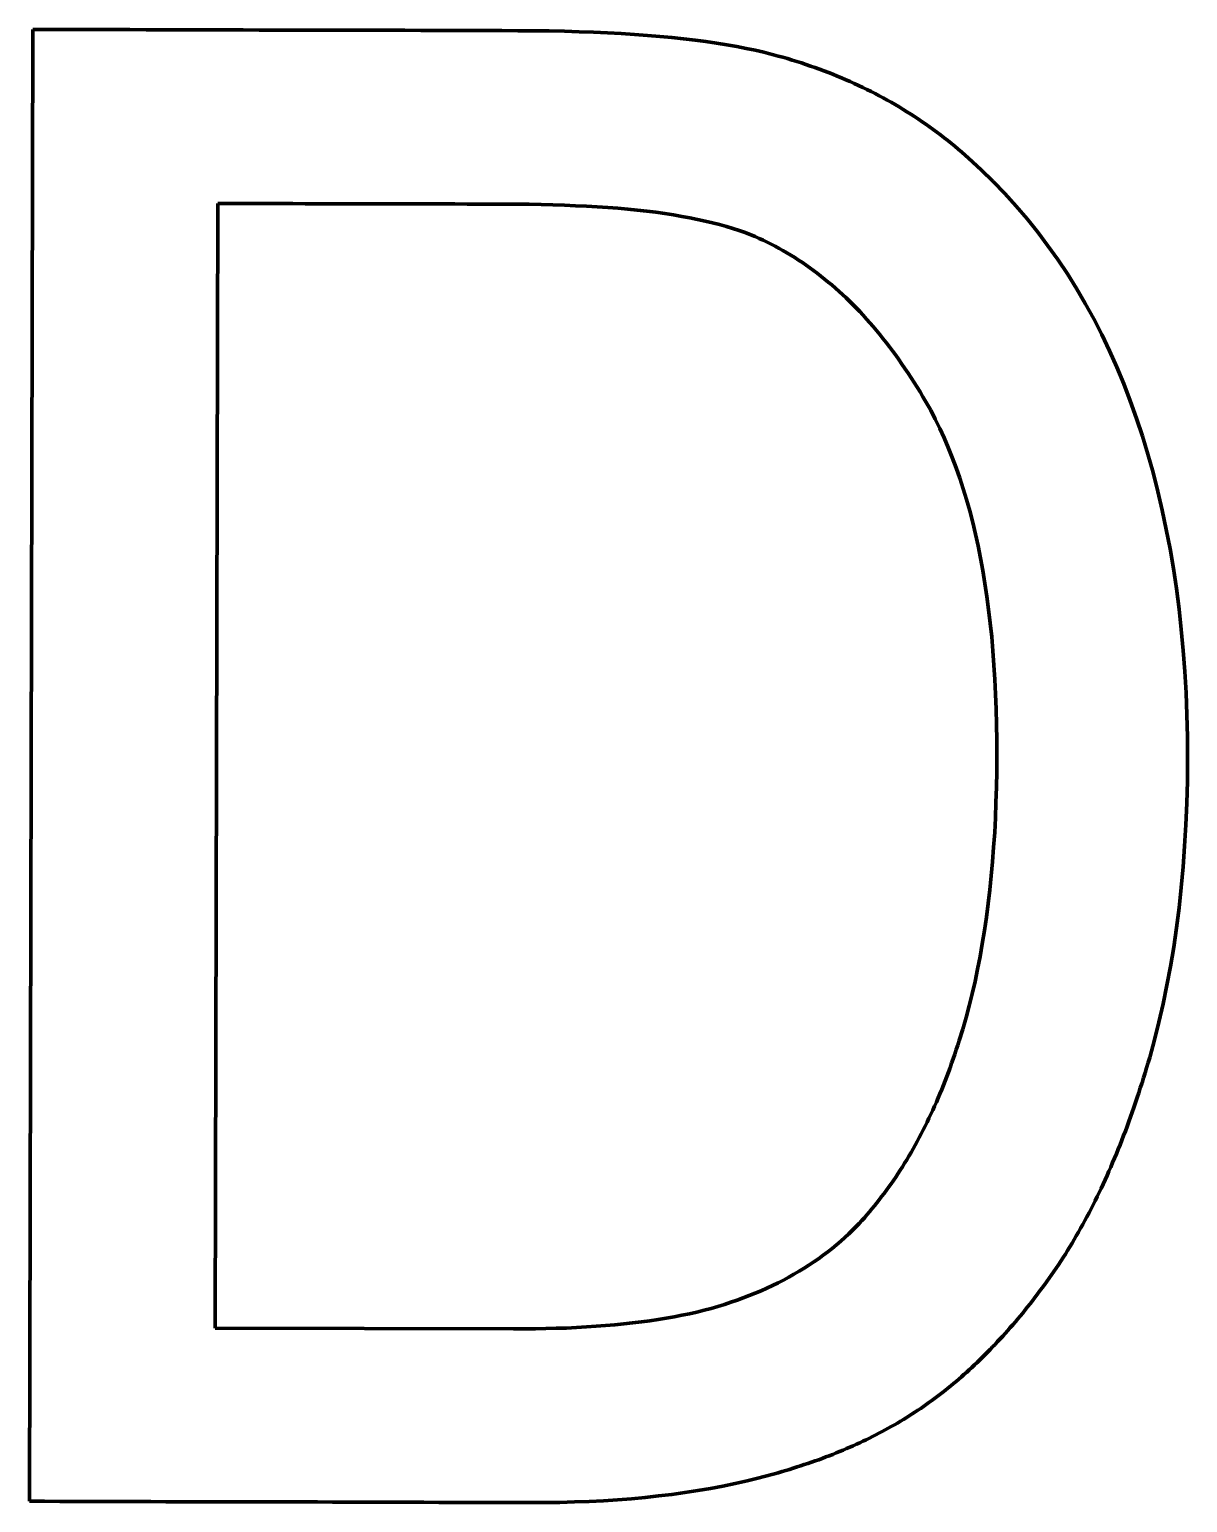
# Model space of a CAD drawing. Header units: millimetres. Extents: x 927 to 1533, y 508 to 795.
# Drawn here: x 1175.865 to 1176.756, y 636.734 to 637.867 of the extents above; entities that cross this region are included whole.
import ezdxf

# ---------------------------------------------------------------- set-up
doc = ezdxf.new("R2010")
doc.units = ezdxf.units.MM
doc.layers.add('1', color=7, linetype='Continuous', true_color=0xffffff)

msp = doc.modelspace()

# ---------------------------------------------------------------- linework, layer by layer
at = {"layer": '1', "color": 1, "linetype": 'Continuous', "lineweight": 70}
for p, q in [((1175.8676, 637.8669), (1175.865, 636.7349)), ((1175.8801, 637.8669), (1175.8676, 637.8669)), ((1175.8925, 637.8669), (1175.8801, 637.8669)), ((1175.9049, 637.8668), (1175.8925, 637.8669)), ((1175.9174, 637.8668), (1175.9049, 637.8668)), ((1175.9298, 637.8668), (1175.9174, 637.8668)), ((1175.9422, 637.8668), (1175.9298, 637.8668)), ((1175.9547, 637.8667), (1175.9422, 637.8668)), ((1175.9671, 637.8667), (1175.9547, 637.8667)), ((1175.9795, 637.8667), (1175.9671, 637.8667)), ((1175.992, 637.8666), (1175.9795, 637.8667)), ((1176.0044, 637.8666), (1175.992, 637.8666)), ((1176.0168, 637.8666), (1176.0044, 637.8666)), ((1176.0292, 637.8666), (1176.0168, 637.8666)), ((1176.0417, 637.8665), (1176.0292, 637.8666)), ((1176.0541, 637.8665), (1176.0417, 637.8665)), ((1176.0665, 637.8665), (1176.0541, 637.8665)), ((1176.079, 637.8664), (1176.0665, 637.8665)), ((1176.0914, 637.8664), (1176.079, 637.8664)), ((1176.1038, 637.8664), (1176.0914, 637.8664)), ((1176.1163, 637.8663), (1176.1038, 637.8664)), ((1176.1287, 637.8663), (1176.1163, 637.8663)), ((1176.1411, 637.8663), (1176.1287, 637.8663)), ((1176.1535, 637.8663), (1176.1411, 637.8663)), ((1176.166, 637.8662), (1176.1535, 637.8663)), ((1176.1784, 637.8662), (1176.166, 637.8662)), ((1176.1908, 637.8662), (1176.1784, 637.8662)), ((1176.2033, 637.8661), (1176.1908, 637.8662)), ((1176.2157, 637.8661), (1176.2033, 637.8661)), ((1176.2281, 637.8661), (1176.2157, 637.8661)), ((1176.2405, 637.866), (1176.2281, 637.8661)), ((1176.2528, 637.866), (1176.2405, 637.866)), ((1176.2647, 637.8658), (1176.2528, 637.866)), ((1176.2764, 637.8656), (1176.2647, 637.8658)), ((1176.2877, 637.8652), (1176.2764, 637.8656)), ((1176.2988, 637.8648), (1176.2877, 637.8652)), ((1176.3095, 637.8643), (1176.2988, 637.8648)), ((1176.32, 637.8638), (1176.3095, 637.8643)), ((1176.3302, 637.8631), (1176.32, 637.8638)), ((1176.3401, 637.8624), (1176.3302, 637.8631)), ((1176.3497, 637.8616), (1176.3401, 637.8624)), ((1176.359, 637.8607), (1176.3497, 637.8616)), ((1176.368, 637.8598), (1176.359, 637.8607)), ((1176.3768, 637.8588), (1176.368, 637.8598)), ((1176.3852, 637.8577), (1176.3768, 637.8588)), ((1176.3933, 637.8565), (1176.3852, 637.8577)), ((1176.4012, 637.8552), (1176.3933, 637.8565)), ((1176.4088, 637.8539), (1176.4012, 637.8552)), ((1176.416, 637.8524), (1176.4088, 637.8539)), ((1176.423, 637.851), (1176.416, 637.8524)), ((1176.4297, 637.8494), (1176.423, 637.851)), ((1176.4334, 637.8485), (1176.4297, 637.8494)), ((1176.437, 637.8475), (1176.4334, 637.8485)), ((1176.4407, 637.8465), (1176.437, 637.8475)), ((1176.4443, 637.8455), (1176.4407, 637.8465)), ((1176.4479, 637.8445), (1176.4443, 637.8455)), ((1176.4515, 637.8434), (1176.4479, 637.8445)), ((1176.455, 637.8423), (1176.4515, 637.8434)), ((1176.4586, 637.8412), (1176.455, 637.8423)), ((1176.4621, 637.84), (1176.4586, 637.8412)), ((1176.4655, 637.8388), (1176.4621, 637.84)), ((1176.469, 637.8376), (1176.4655, 637.8388)), ((1176.4725, 637.8364), (1176.469, 637.8376)), ((1176.4759, 637.8351), (1176.4725, 637.8364)), ((1176.4793, 637.8338), (1176.4759, 637.8351)), ((1176.4827, 637.8325), (1176.4793, 637.8338)), ((1176.486, 637.8311), (1176.4827, 637.8325)), ((1176.4894, 637.8297), (1176.486, 637.8311)), ((1176.4927, 637.8283), (1176.4894, 637.8297)), ((1176.496, 637.8269), (1176.4927, 637.8283)), ((1176.4992, 637.8254), (1176.496, 637.8269)), ((1176.5025, 637.8239), (1176.4992, 637.8254)), ((1176.5057, 637.8224), (1176.5025, 637.8239)), ((1176.5089, 637.8208), (1176.5057, 637.8224)), ((1176.5121, 637.8193), (1176.5089, 637.8208)), ((1176.5152, 637.8176), (1176.5121, 637.8193)), ((1176.5184, 637.816), (1176.5152, 637.8176)), ((1176.5215, 637.8143), (1176.5184, 637.816)), ((1176.5246, 637.8126), (1176.5215, 637.8143)), ((1176.5277, 637.8109), (1176.5246, 637.8126)), ((1176.5307, 637.8091), (1176.5277, 637.8109)), ((1176.5337, 637.8074), (1176.5307, 637.8091)), ((1176.5368, 637.8055), (1176.5337, 637.8074)), ((1176.5397, 637.8037), (1176.5368, 637.8055)), ((1176.5427, 637.8018), (1176.5397, 637.8037)), ((1176.5456, 637.7999), (1176.5427, 637.8018)), ((1176.5486, 637.798), (1176.5456, 637.7999)), ((1176.5515, 637.796), (1176.5486, 637.798)), ((1176.5543, 637.794), (1176.5515, 637.796)), ((1176.5572, 637.792), (1176.5543, 637.794)), ((1176.56, 637.79), (1176.5572, 637.792)), ((1176.5628, 637.7879), (1176.56, 637.79)), ((1176.5656, 637.7858), (1176.5628, 637.7879)), ((1176.5684, 637.7837), (1176.5656, 637.7858)), ((1176.5711, 637.7815), (1176.5684, 637.7837)), ((1176.5739, 637.7793), (1176.5711, 637.7815)), ((1176.5766, 637.7771), (1176.5739, 637.7793)), ((1176.5792, 637.7748), (1176.5766, 637.7771)), ((1176.5819, 637.7726), (1176.5792, 637.7748)), ((1176.5845, 637.7703), (1176.5819, 637.7726)), ((1176.5871, 637.7679), (1176.5845, 637.7703)), ((1176.5967, 637.7591), (1176.5871, 637.7679)), ((1176.606, 637.7501), (1176.5967, 637.7591)), ((1176.6149, 637.7407), (1176.606, 637.7501)), ((1176.6237, 637.7311), (1176.6149, 637.7407)), ((1176.0078, 636.868), (1176.0098, 637.7331)), ((1176.0098, 637.7331), (1176.0194, 637.7331)), ((1176.0194, 637.7331), (1176.029, 637.733)), ((1176.029, 637.733), (1176.0386, 637.733)), ((1176.0386, 637.733), (1176.0482, 637.733)), ((1176.0482, 637.733), (1176.0578, 637.733)), ((1176.0578, 637.733), (1176.0674, 637.733)), ((1176.0674, 637.733), (1176.0769, 637.7329)), ((1176.0769, 637.7329), (1176.0865, 637.7329)), ((1176.0865, 637.7329), (1176.0961, 637.7329)), ((1176.0961, 637.7329), (1176.1057, 637.7329)), ((1176.1057, 637.7329), (1176.1153, 637.7328)), ((1176.1153, 637.7328), (1176.1249, 637.7328)), ((1176.1249, 637.7328), (1176.1345, 637.7328)), ((1176.1345, 637.7328), (1176.144, 637.7328)), ((1176.144, 637.7328), (1176.1536, 637.7327)), ((1176.1536, 637.7327), (1176.1632, 637.7327)), ((1176.1632, 637.7327), (1176.1728, 637.7327)), ((1176.1728, 637.7327), (1176.1824, 637.7327)), ((1176.1824, 637.7327), (1176.192, 637.7327)), ((1176.192, 637.7327), (1176.2016, 637.7326)), ((1176.2016, 637.7326), (1176.2111, 637.7326)), ((1176.2111, 637.7326), (1176.2207, 637.7326)), ((1176.2207, 637.7326), (1176.2303, 637.7326)), ((1176.2303, 637.7326), (1176.2399, 637.7325)), ((1176.2399, 637.7325), (1176.2493, 637.7325)), ((1176.2493, 637.7325), (1176.2585, 637.7323)), ((1176.2585, 637.7323), (1176.2675, 637.7321)), ((1176.2675, 637.7321), (1176.2763, 637.7318)), ((1176.2763, 637.7318), (1176.2849, 637.7314)), ((1176.2849, 637.7314), (1176.2933, 637.731)), ((1176.2933, 637.731), (1176.3015, 637.7305)), ((1176.3015, 637.7305), (1176.3096, 637.73)), ((1176.3096, 637.73), (1176.3174, 637.7294)), ((1176.3174, 637.7294), (1176.325, 637.7287)), ((1176.325, 637.7287), (1176.3324, 637.728)), ((1176.6321, 637.7212), (1176.6237, 637.7311)), ((1176.3324, 637.728), (1176.3397, 637.7271)), ((1176.3397, 637.7271), (1176.3467, 637.7263)), ((1176.3467, 637.7263), (1176.3535, 637.7253)), ((1176.3535, 637.7253), (1176.3601, 637.7243)), ((1176.3601, 637.7243), (1176.3666, 637.7232)), ((1176.3666, 637.7232), (1176.3728, 637.7221)), ((1176.3728, 637.7221), (1176.3788, 637.7209)), ((1176.3788, 637.7209), (1176.3846, 637.7196)), ((1176.3846, 637.7196), (1176.3902, 637.7183)), ((1176.3902, 637.7183), (1176.3957, 637.7169)), ((1176.3957, 637.7169), (1176.4009, 637.7154)), ((1176.6403, 637.711), (1176.6321, 637.7212)), ((1176.4009, 637.7154), (1176.4059, 637.7139)), ((1176.4059, 637.7139), (1176.4107, 637.7123)), ((1176.4107, 637.7123), (1176.4153, 637.7107)), ((1176.4153, 637.7107), (1176.4197, 637.7089)), ((1176.4197, 637.7089), (1176.4229, 637.7076)), ((1176.4229, 637.7076), (1176.426, 637.7062)), ((1176.426, 637.7062), (1176.4291, 637.7048)), ((1176.6481, 637.7006), (1176.6403, 637.711)), ((1176.4291, 637.7048), (1176.4322, 637.7033)), ((1176.4322, 637.7033), (1176.4353, 637.7018)), ((1176.4353, 637.7018), (1176.4384, 637.7002)), ((1176.4384, 637.7002), (1176.4414, 637.6985)), ((1176.4414, 637.6985), (1176.4444, 637.6969)), ((1176.4444, 637.6969), (1176.4474, 637.6951)), ((1176.4474, 637.6951), (1176.4504, 637.6933)), ((1176.6558, 637.6899), (1176.6481, 637.7006)), ((1176.4504, 637.6933), (1176.4534, 637.6915)), ((1176.4534, 637.6915), (1176.4563, 637.6896)), ((1176.4563, 637.6896), (1176.4593, 637.6877)), ((1176.4593, 637.6877), (1176.4622, 637.6857)), ((1176.4622, 637.6857), (1176.4651, 637.6837)), ((1176.4651, 637.6837), (1176.4679, 637.6816)), ((1176.6631, 637.6789), (1176.6558, 637.6899)), ((1176.4679, 637.6816), (1176.4708, 637.6794)), ((1176.4708, 637.6794), (1176.4736, 637.6772)), ((1176.4736, 637.6772), (1176.4764, 637.675)), ((1176.4764, 637.675), (1176.4792, 637.6727)), ((1176.4792, 637.6727), (1176.482, 637.6704)), ((1176.6701, 637.6676), (1176.6631, 637.6789)), ((1176.482, 637.6704), (1176.4847, 637.668)), ((1176.4847, 637.668), (1176.4875, 637.6655)), ((1176.4875, 637.6655), (1176.4902, 637.6631)), ((1176.4902, 637.6631), (1176.4929, 637.6605)), ((1176.4929, 637.6605), (1176.4956, 637.6579)), ((1176.6769, 637.6561), (1176.6701, 637.6676)), ((1176.4956, 637.6579), (1176.4982, 637.6553)), ((1176.4982, 637.6553), (1176.5009, 637.6526)), ((1176.5009, 637.6526), (1176.5035, 637.6499)), ((1176.5035, 637.6499), (1176.5061, 637.6471)), ((1176.6834, 637.6443), (1176.6769, 637.6561)), ((1176.5061, 637.6471), (1176.5087, 637.6442)), ((1176.5087, 637.6442), (1176.5113, 637.6413)), ((1176.5113, 637.6413), (1176.5138, 637.6384)), ((1176.5138, 637.6384), (1176.5163, 637.6354)), ((1176.6896, 637.6322), (1176.6834, 637.6443)), ((1176.5163, 637.6354), (1176.5188, 637.6323)), ((1176.5188, 637.6323), (1176.5213, 637.6293)), ((1176.5213, 637.6293), (1176.5238, 637.6261)), ((1176.5238, 637.6261), (1176.5263, 637.6229)), ((1176.6955, 637.6198), (1176.6896, 637.6322)), ((1176.5263, 637.6229), (1176.5287, 637.6197)), ((1176.5287, 637.6197), (1176.5311, 637.6164)), ((1176.5311, 637.6164), (1176.5335, 637.613)), ((1176.7011, 637.6072), (1176.6955, 637.6198)), ((1176.5335, 637.613), (1176.5359, 637.6096)), ((1176.5359, 637.6096), (1176.5382, 637.6062)), ((1176.5382, 637.6062), (1176.5406, 637.6027)), ((1176.7065, 637.5943), (1176.7011, 637.6072)), ((1176.5406, 637.6027), (1176.5429, 637.5991)), ((1176.5429, 637.5991), (1176.5452, 637.5955)), ((1176.5452, 637.5955), (1176.5475, 637.5919)), ((1176.7115, 637.5812), (1176.7065, 637.5943)), ((1176.5475, 637.5919), (1176.5498, 637.5882)), ((1176.5498, 637.5882), (1176.552, 637.5844)), ((1176.552, 637.5844), (1176.5542, 637.5806)), ((1176.7163, 637.5677), (1176.7115, 637.5812)), ((1176.5542, 637.5806), (1176.558, 637.574)), ((1176.558, 637.574), (1176.5615, 637.5671)), ((1176.5615, 637.5671), (1176.565, 637.5601)), ((1176.565, 637.5601), (1176.5683, 637.5528)), ((1176.7208, 637.5541), (1176.7163, 637.5677)), ((1176.5683, 637.5528), (1176.5715, 637.5454)), ((1176.725, 637.5402), (1176.7208, 637.5541)), ((1176.5715, 637.5454), (1176.5746, 637.5377)), ((1176.5746, 637.5377), (1176.5775, 637.5299)), ((1176.729, 637.5261), (1176.725, 637.5402)), ((1176.5775, 637.5299), (1176.5804, 637.5219)), ((1176.7327, 637.5117), (1176.729, 637.5261)), ((1176.5804, 637.5219), (1176.583, 637.5137)), ((1176.583, 637.5137), (1176.5856, 637.5053)), ((1176.5856, 637.5053), (1176.588, 637.4967)), ((1176.7361, 637.4972), (1176.7327, 637.5117)), ((1176.588, 637.4967), (1176.5903, 637.4878)), ((1176.7392, 637.4824), (1176.7361, 637.4972)), ((1176.5903, 637.4878), (1176.5924, 637.4788)), ((1176.5924, 637.4788), (1176.5944, 637.4697)), ((1176.7421, 637.4675), (1176.7392, 637.4824)), ((1176.5944, 637.4697), (1176.5963, 637.4603)), ((1176.7446, 637.4523), (1176.7421, 637.4675)), ((1176.5963, 637.4603), (1176.5981, 637.4507)), ((1176.5981, 637.4507), (1176.5997, 637.4409)), ((1176.747, 637.4369), (1176.7446, 637.4523)), ((1176.5997, 637.4409), (1176.6012, 637.4309)), ((1176.749, 637.4212), (1176.747, 637.4369)), ((1176.6012, 637.4309), (1176.6025, 637.4207)), ((1176.6025, 637.4207), (1176.6038, 637.4104)), ((1176.7507, 637.4054), (1176.749, 637.4212)), ((1176.6038, 637.4104), (1176.6049, 637.3998)), ((1176.6049, 637.3998), (1176.6058, 637.3891)), ((1176.7522, 637.3893), (1176.7507, 637.4054)), ((1176.6058, 637.3891), (1176.6066, 637.3781)), ((1176.7534, 637.3731), (1176.7522, 637.3893)), ((1176.6066, 637.3781), (1176.6073, 637.3669)), ((1176.6073, 637.3669), (1176.6079, 637.3556)), ((1176.7544, 637.3566), (1176.7534, 637.3731)), ((1176.6079, 637.3556), (1176.6084, 637.3441)), ((1176.755, 637.3399), (1176.7544, 637.3566)), ((1176.6084, 637.3441), (1176.6087, 637.3323)), ((1176.6087, 637.3323), (1176.6088, 637.3204)), ((1176.7554, 637.3229), (1176.755, 637.3399)), ((1176.6088, 637.3204), (1176.6089, 637.3083)), ((1176.7555, 637.3058), (1176.7554, 637.3229)), ((1176.6089, 637.3083), (1176.6088, 637.2961)), ((1176.7554, 637.2887), (1176.7555, 637.3058)), ((1176.6088, 637.2961), (1176.6086, 637.2841)), ((1176.7549, 637.2718), (1176.7554, 637.2887)), ((1176.6086, 637.2841), (1176.6082, 637.2723)), ((1176.6082, 637.2723), (1176.6078, 637.2607)), ((1176.7543, 637.2552), (1176.7549, 637.2718)), ((1176.6078, 637.2607), (1176.6072, 637.2492)), ((1176.7533, 637.2388), (1176.7543, 637.2552)), ((1176.6072, 637.2492), (1176.6064, 637.238)), ((1176.6064, 637.238), (1176.6056, 637.2268)), ((1176.7522, 637.2228), (1176.7533, 637.2388)), ((1176.6056, 637.2268), (1176.6046, 637.2159)), ((1176.7507, 637.2069), (1176.7522, 637.2228)), ((1176.6046, 637.2159), (1176.6035, 637.2051)), ((1176.749, 637.1914), (1176.7507, 637.2069)), ((1176.6035, 637.2051), (1176.6022, 637.1946)), ((1176.6022, 637.1946), (1176.6009, 637.1841)), ((1176.7471, 637.1761), (1176.749, 637.1914)), ((1176.5994, 637.1739), (1176.5977, 637.1638)), ((1176.6009, 637.1841), (1176.5994, 637.1739)), ((1176.7449, 637.1611), (1176.7471, 637.1761)), ((1176.5977, 637.1638), (1176.596, 637.1539)), ((1176.596, 637.1539), (1176.5941, 637.1442)), ((1176.7424, 637.1463), (1176.7449, 637.1611)), ((1176.5941, 637.1442), (1176.5921, 637.1346)), ((1176.7397, 637.1318), (1176.7424, 637.1463)), ((1176.5921, 637.1346), (1176.5899, 637.1252)), ((1176.7367, 637.1175), (1176.7397, 637.1318)), ((1176.5899, 637.1252), (1176.5876, 637.116)), ((1176.7335, 637.1035), (1176.7367, 637.1175)), ((1176.5852, 637.107), (1176.5827, 637.0981)), ((1176.5876, 637.116), (1176.5852, 637.107)), ((1176.5827, 637.0981), (1176.58, 637.0894)), ((1176.7301, 637.0898), (1176.7335, 637.1035)), ((1176.5777, 637.0823), (1176.5765, 637.0787)), ((1176.5789, 637.0858), (1176.5777, 637.0823)), ((1176.58, 637.0894), (1176.5789, 637.0858)), ((1176.7264, 637.0763), (1176.7301, 637.0898)), ((1176.5741, 637.0718), (1176.5729, 637.0684)), ((1176.5754, 637.0753), (1176.5741, 637.0718)), ((1176.5765, 637.0787), (1176.5754, 637.0753)), ((1176.724, 637.0684), (1176.7252, 637.0723)), ((1176.7252, 637.0723), (1176.7264, 637.0763)), ((1176.5704, 637.0616), (1176.5691, 637.0583)), ((1176.5717, 637.065), (1176.5704, 637.0616)), ((1176.5729, 637.0684), (1176.5717, 637.065)), ((1176.7205, 637.0568), (1176.7217, 637.0606)), ((1176.7217, 637.0606), (1176.7229, 637.0645)), ((1176.7229, 637.0645), (1176.724, 637.0684)), ((1176.5651, 637.0484), (1176.5638, 637.0452)), ((1176.5665, 637.0517), (1176.5651, 637.0484)), ((1176.5678, 637.0549), (1176.5665, 637.0517)), ((1176.5691, 637.0583), (1176.5678, 637.0549)), ((1176.7167, 637.0454), (1176.718, 637.0491)), ((1176.718, 637.0491), (1176.7192, 637.0529)), ((1176.7192, 637.0529), (1176.7205, 637.0568)), ((1176.561, 637.0388), (1176.5596, 637.0357)), ((1176.5624, 637.042), (1176.561, 637.0388)), ((1176.5638, 637.0452), (1176.5624, 637.042)), ((1176.7129, 637.0342), (1176.7142, 637.0379)), ((1176.7142, 637.0379), (1176.7155, 637.0416)), ((1176.7155, 637.0416), (1176.7167, 637.0454)), ((1176.5552, 637.0265), (1176.5538, 637.0235)), ((1176.5567, 637.0295), (1176.5552, 637.0265)), ((1176.5582, 637.0326), (1176.5567, 637.0295)), ((1176.5596, 637.0357), (1176.5582, 637.0326)), ((1176.709, 637.0233), (1176.7103, 637.0269)), ((1176.7103, 637.0269), (1176.7116, 637.0305)), ((1176.7116, 637.0305), (1176.7129, 637.0342)), ((1176.5492, 637.0146), (1176.5476, 637.0117)), ((1176.5507, 637.0175), (1176.5492, 637.0146)), ((1176.5522, 637.0205), (1176.5507, 637.0175)), ((1176.5538, 637.0235), (1176.5522, 637.0205)), ((1176.7049, 637.0126), (1176.7063, 637.0162)), ((1176.7063, 637.0162), (1176.7077, 637.0197)), ((1176.7077, 637.0197), (1176.709, 637.0233)), ((1176.5429, 637.0032), (1176.5412, 637.0004)), ((1176.5445, 637.006), (1176.5429, 637.0032)), ((1176.5461, 637.0088), (1176.5445, 637.006)), ((1176.5476, 637.0117), (1176.5461, 637.0088)), ((1176.7008, 637.0022), (1176.7022, 637.0057)), ((1176.7022, 637.0057), (1176.7036, 637.0091)), ((1176.7036, 637.0091), (1176.7049, 637.0126)), ((1176.5362, 636.9922), (1176.5345, 636.9895)), ((1176.5379, 636.9949), (1176.5362, 636.9922)), ((1176.5396, 636.9976), (1176.5379, 636.9949)), ((1176.5412, 637.0004), (1176.5396, 636.9976)), ((1176.695, 636.9887), (1176.6965, 636.992)), ((1176.6965, 636.992), (1176.6979, 636.9954)), ((1176.6979, 636.9954), (1176.6994, 636.9988)), ((1176.6994, 636.9988), (1176.7008, 637.0022)), ((1176.5293, 636.9817), (1176.5276, 636.9792)), ((1176.5311, 636.9843), (1176.5293, 636.9817)), ((1176.5328, 636.9869), (1176.5311, 636.9843)), ((1176.5345, 636.9895), (1176.5328, 636.9869)), ((1176.6906, 636.9789), (1176.6921, 636.9821)), ((1176.6921, 636.9821), (1176.6936, 636.9854)), ((1176.6936, 636.9854), (1176.695, 636.9887)), ((1176.5203, 636.9693), (1176.5185, 636.9669)), ((1176.5222, 636.9717), (1176.5203, 636.9693)), ((1176.524, 636.9742), (1176.5222, 636.9717)), ((1176.5258, 636.9767), (1176.524, 636.9742)), ((1176.5276, 636.9792), (1176.5258, 636.9767)), ((1176.6845, 636.9661), (1176.686, 636.9693)), ((1176.686, 636.9693), (1176.6876, 636.9725)), ((1176.6876, 636.9725), (1176.6891, 636.9756)), ((1176.6891, 636.9756), (1176.6906, 636.9789)), ((1176.5128, 636.9598), (1176.5109, 636.9575)), ((1176.5147, 636.9621), (1176.5128, 636.9598)), ((1176.5166, 636.9645), (1176.5147, 636.9621)), ((1176.5185, 636.9669), (1176.5166, 636.9645)), ((1176.6798, 636.9569), (1176.6814, 636.9599)), ((1176.6814, 636.9599), (1176.6829, 636.963)), ((1176.6829, 636.963), (1176.6845, 636.9661)), ((1176.501, 636.9465), (1176.498, 636.9435)), ((1176.503, 636.9487), (1176.501, 636.9465)), ((1176.505, 636.9508), (1176.503, 636.9487)), ((1176.507, 636.953), (1176.505, 636.9508)), ((1176.5089, 636.9553), (1176.507, 636.953)), ((1176.5109, 636.9575), (1176.5089, 636.9553)), ((1176.6733, 636.9449), (1176.675, 636.9479)), ((1176.675, 636.9479), (1176.6766, 636.9508)), ((1176.6766, 636.9508), (1176.6782, 636.9538)), ((1176.6782, 636.9538), (1176.6798, 636.9569)), ((1176.4919, 636.9377), (1176.4888, 636.9349)), ((1176.495, 636.9406), (1176.4919, 636.9377)), ((1176.498, 636.9435), (1176.495, 636.9406)), ((1176.6667, 636.9334), (1176.6684, 636.9362)), ((1176.6684, 636.9362), (1176.67, 636.9391)), ((1176.67, 636.9391), (1176.6717, 636.942)), ((1176.6717, 636.942), (1176.6733, 636.9449)), ((1176.4753, 636.9241), (1176.4718, 636.9215)), ((1176.4788, 636.9267), (1176.4753, 636.9241)), ((1176.4822, 636.9294), (1176.4788, 636.9267)), ((1176.4855, 636.9321), (1176.4822, 636.9294)), ((1176.4888, 636.9349), (1176.4855, 636.9321)), ((1176.6598, 636.9223), (1176.6616, 636.925)), ((1176.6616, 636.925), (1176.6633, 636.9278)), ((1176.6633, 636.9278), (1176.665, 636.9306)), ((1176.665, 636.9306), (1176.6667, 636.9334)), ((1176.4606, 636.9142), (1176.4568, 636.9118)), ((1176.4644, 636.9166), (1176.4606, 636.9142)), ((1176.4681, 636.919), (1176.4644, 636.9166)), ((1176.4718, 636.9215), (1176.4681, 636.919)), ((1176.6528, 636.9117), (1176.6546, 636.9143)), ((1176.6546, 636.9143), (1176.6563, 636.9169)), ((1176.6563, 636.9169), (1176.6581, 636.9196)), ((1176.6581, 636.9196), (1176.6598, 636.9223)), ((1176.4363, 636.9009), (1176.432, 636.8989)), ((1176.4406, 636.903), (1176.4363, 636.9009)), ((1176.4447, 636.9051), (1176.4406, 636.903)), ((1176.4488, 636.9073), (1176.4447, 636.9051)), ((1176.4528, 636.9095), (1176.4488, 636.9073)), ((1176.4568, 636.9118), (1176.4528, 636.9095)), ((1176.6437, 636.899), (1176.6455, 636.9015)), ((1176.6455, 636.9015), (1176.6473, 636.904)), ((1176.6473, 636.904), (1176.6492, 636.9065)), ((1176.6492, 636.9065), (1176.651, 636.9091)), ((1176.651, 636.9091), (1176.6528, 636.9117)), ((1176.4091, 636.8896), (1176.4043, 636.888)), ((1176.4138, 636.8914), (1176.4091, 636.8896)), ((1176.4185, 636.8932), (1176.4138, 636.8914)), ((1176.4231, 636.895), (1176.4185, 636.8932)), ((1176.4276, 636.8969), (1176.4231, 636.895)), ((1176.432, 636.8989), (1176.4276, 636.8969)), ((1176.6363, 636.8892), (1176.6381, 636.8916)), ((1176.6381, 636.8916), (1176.64, 636.894)), ((1176.64, 636.894), (1176.6418, 636.8965)), ((1176.6418, 636.8965), (1176.6437, 636.899)), ((1176.3725, 636.8792), (1176.3667, 636.878)), ((1176.3782, 636.8805), (1176.3725, 636.8792)), ((1176.3837, 636.8819), (1176.3782, 636.8805)), ((1176.3891, 636.8833), (1176.3837, 636.8819)), ((1176.3943, 636.8848), (1176.3891, 636.8833)), ((1176.3994, 636.8863), (1176.3943, 636.8848)), ((1176.4043, 636.888), (1176.3994, 636.8863)), ((1176.6269, 636.8774), (1176.6288, 636.8797)), ((1176.6288, 636.8797), (1176.6306, 636.8821)), ((1176.6306, 636.8821), (1176.6325, 636.8844)), ((1176.6325, 636.8844), (1176.6344, 636.8868)), ((1176.6344, 636.8868), (1176.6363, 636.8892)), ((1176.2372, 636.8675), (1176.0078, 636.868)), ((1176.2457, 636.8675), (1176.2372, 636.8675)), ((1176.254, 636.8676), (1176.2457, 636.8675)), ((1176.2621, 636.8677), (1176.254, 636.8676)), ((1176.2701, 636.868), (1176.2621, 636.8677)), ((1176.278, 636.8682), (1176.2701, 636.868)), ((1176.2857, 636.8686), (1176.278, 636.8682)), ((1176.2933, 636.869), (1176.2857, 636.8686)), ((1176.3007, 636.8695), (1176.2933, 636.869)), ((1176.3079, 636.87), (1176.3007, 636.8695)), ((1176.315, 636.8707), (1176.3079, 636.87)), ((1176.322, 636.8713), (1176.315, 636.8707)), ((1176.3288, 636.8721), (1176.322, 636.8713)), ((1176.3355, 636.8729), (1176.3288, 636.8721)), ((1176.3421, 636.8738), (1176.3355, 636.8729)), ((1176.3484, 636.8747), (1176.3421, 636.8738)), ((1176.3547, 636.8758), (1176.3484, 636.8747)), ((1176.3608, 636.8768), (1176.3547, 636.8758)), ((1176.3667, 636.878), (1176.3608, 636.8768)), ((1176.6173, 636.8663), (1176.6192, 636.8685)), ((1176.6192, 636.8685), (1176.6212, 636.8707)), ((1176.6212, 636.8707), (1176.6231, 636.8729)), ((1176.6231, 636.8729), (1176.625, 636.8752)), ((1176.625, 636.8752), (1176.6269, 636.8774)), ((1176.6056, 636.8536), (1176.6076, 636.8556)), ((1176.6076, 636.8556), (1176.6095, 636.8577)), ((1176.6095, 636.8577), (1176.6115, 636.8598)), ((1176.6115, 636.8598), (1176.6134, 636.862)), ((1176.6134, 636.862), (1176.6154, 636.8641)), ((1176.6154, 636.8641), (1176.6173, 636.8663)), ((1176.5957, 636.8436), (1176.5977, 636.8456)), ((1176.5977, 636.8456), (1176.5997, 636.8476)), ((1176.5997, 636.8476), (1176.6017, 636.8495)), ((1176.6017, 636.8495), (1176.6037, 636.8516)), ((1176.6037, 636.8516), (1176.6056, 636.8536)), ((1176.5836, 636.8324), (1176.5857, 636.8342)), ((1176.5857, 636.8342), (1176.5877, 636.8361)), ((1176.5877, 636.8361), (1176.5897, 636.8379)), ((1176.5897, 636.8379), (1176.5917, 636.8398)), ((1176.5917, 636.8398), (1176.5937, 636.8417)), ((1176.5937, 636.8417), (1176.5957, 636.8436)), ((1176.5693, 636.8204), (1176.5713, 636.822)), ((1176.5713, 636.822), (1176.5734, 636.8237)), ((1176.5734, 636.8237), (1176.5755, 636.8254)), ((1176.5755, 636.8254), (1176.5775, 636.8271)), ((1176.5775, 636.8271), (1176.5796, 636.8289)), ((1176.5796, 636.8289), (1176.5816, 636.8306)), ((1176.5816, 636.8306), (1176.5836, 636.8324)), ((1176.5546, 636.8094), (1176.5567, 636.8109)), ((1176.5567, 636.8109), (1176.5588, 636.8124)), ((1176.5588, 636.8124), (1176.5609, 636.814)), ((1176.5609, 636.814), (1176.563, 636.8155)), ((1176.563, 636.8155), (1176.5651, 636.8171)), ((1176.5651, 636.8171), (1176.5672, 636.8187)), ((1176.5672, 636.8187), (1176.5693, 636.8204)), ((1176.537, 636.7978), (1176.5392, 636.7992)), ((1176.5392, 636.7992), (1176.5415, 636.8006)), ((1176.5415, 636.8006), (1176.5437, 636.8021)), ((1176.5437, 636.8021), (1176.5459, 636.8035)), ((1176.5459, 636.8035), (1176.5481, 636.805)), ((1176.5481, 636.805), (1176.5503, 636.8064)), ((1176.5503, 636.8064), (1176.5525, 636.8079)), ((1176.5525, 636.8079), (1176.5546, 636.8094)), ((1176.5182, 636.7872), (1176.5206, 636.7885)), ((1176.5206, 636.7885), (1176.523, 636.7898)), ((1176.523, 636.7898), (1176.5254, 636.7911)), ((1176.5254, 636.7911), (1176.5277, 636.7924)), ((1176.5277, 636.7924), (1176.5301, 636.7938)), ((1176.5301, 636.7938), (1176.5324, 636.7951)), ((1176.5324, 636.7951), (1176.5347, 636.7965)), ((1176.5347, 636.7965), (1176.537, 636.7978)), ((1176.4932, 636.7754), (1176.4957, 636.7765)), ((1176.4957, 636.7765), (1176.4983, 636.7776)), ((1176.4983, 636.7776), (1176.5009, 636.7788)), ((1176.5009, 636.7788), (1176.5034, 636.7799)), ((1176.5034, 636.7799), (1176.5059, 636.7811)), ((1176.5059, 636.7811), (1176.5084, 636.7823)), ((1176.5084, 636.7823), (1176.5109, 636.7835)), ((1176.5109, 636.7835), (1176.5133, 636.7848)), ((1176.5133, 636.7848), (1176.5158, 636.786)), ((1176.5158, 636.786), (1176.5182, 636.7872)), ((1176.4636, 636.764), (1176.4664, 636.765)), ((1176.4664, 636.765), (1176.4691, 636.766)), ((1176.4691, 636.766), (1176.4719, 636.7669)), ((1176.4719, 636.7669), (1176.4746, 636.7679)), ((1176.4746, 636.7679), (1176.4773, 636.769)), ((1176.4773, 636.769), (1176.48, 636.77)), ((1176.48, 636.77), (1176.4827, 636.771)), ((1176.4827, 636.771), (1176.4853, 636.7721)), ((1176.4853, 636.7721), (1176.4879, 636.7732)), ((1176.4879, 636.7732), (1176.4906, 636.7743)), ((1176.4906, 636.7743), (1176.4932, 636.7754)), ((1176.426, 636.7529), (1176.429, 636.7537)), ((1176.429, 636.7537), (1176.432, 636.7545)), ((1176.432, 636.7545), (1176.4349, 636.7553)), ((1176.4349, 636.7553), (1176.4379, 636.7561)), ((1176.4379, 636.7561), (1176.4408, 636.7569)), ((1176.4408, 636.7569), (1176.4437, 636.7578)), ((1176.4437, 636.7578), (1176.4466, 636.7586)), ((1176.4466, 636.7586), (1176.4495, 636.7595)), ((1176.4495, 636.7595), (1176.4523, 636.7604)), ((1176.4523, 636.7604), (1176.4552, 636.7613)), ((1176.4552, 636.7613), (1176.458, 636.7622)), ((1176.458, 636.7622), (1176.4608, 636.7631)), ((1176.4608, 636.7631), (1176.4636, 636.764)), ((1176.369, 636.7416), (1176.3789, 636.7431)), ((1176.3789, 636.7431), (1176.3887, 636.7448)), ((1176.3887, 636.7448), (1176.3982, 636.7466)), ((1176.3982, 636.7466), (1176.4077, 636.7486)), ((1176.4077, 636.7486), (1176.4169, 636.7507)), ((1176.4169, 636.7507), (1176.426, 636.7529)), ((1175.865, 636.7349), (1175.8766, 636.7349)), ((1175.8766, 636.7349), (1175.8883, 636.7348)), ((1175.8883, 636.7348), (1175.8999, 636.7348)), ((1175.8999, 636.7348), (1175.9116, 636.7348)), ((1175.9116, 636.7348), (1175.9233, 636.7347)), ((1175.9233, 636.7347), (1175.9349, 636.7347)), ((1175.9349, 636.7347), (1175.9466, 636.7347)), ((1175.9466, 636.7347), (1175.9582, 636.7347)), ((1175.9582, 636.7347), (1175.9699, 636.7346)), ((1175.9699, 636.7346), (1175.9816, 636.7346)), ((1175.9816, 636.7346), (1175.9932, 636.7346)), ((1175.9932, 636.7346), (1176.0049, 636.7345)), ((1176.0049, 636.7345), (1176.0165, 636.7345)), ((1176.0165, 636.7345), (1176.0282, 636.7345)), ((1176.0282, 636.7345), (1176.0399, 636.7345)), ((1176.0399, 636.7345), (1176.0515, 636.7344)), ((1176.0515, 636.7344), (1176.0632, 636.7344)), ((1176.0632, 636.7344), (1176.0748, 636.7344)), ((1176.0748, 636.7344), (1176.0865, 636.7344)), ((1176.0865, 636.7344), (1176.0981, 636.7343)), ((1176.0981, 636.7343), (1176.1098, 636.7343)), ((1176.1098, 636.7343), (1176.1215, 636.7343)), ((1176.1215, 636.7343), (1176.1331, 636.7342)), ((1176.1331, 636.7342), (1176.1448, 636.7342)), ((1176.1448, 636.7342), (1176.1564, 636.7342)), ((1176.1564, 636.7342), (1176.1681, 636.7342)), ((1176.1681, 636.7342), (1176.1798, 636.7341)), ((1176.1798, 636.7341), (1176.1914, 636.7341)), ((1176.1914, 636.7341), (1176.2031, 636.7341)), ((1176.2031, 636.7341), (1176.2147, 636.734)), ((1176.2147, 636.734), (1176.2264, 636.734)), ((1176.2264, 636.734), (1176.2381, 636.734)), ((1176.2381, 636.734), (1176.2497, 636.734)), ((1176.2497, 636.734), (1176.2613, 636.734)), ((1176.2613, 636.734), (1176.2728, 636.7341)), ((1176.2728, 636.7341), (1176.2841, 636.7344)), ((1176.2841, 636.7344), (1176.2953, 636.7348)), ((1176.2953, 636.7348), (1176.3063, 636.7354)), ((1176.3063, 636.7354), (1176.3172, 636.736)), ((1176.3172, 636.736), (1176.3279, 636.7369)), ((1176.3279, 636.7369), (1176.3384, 636.7378)), ((1176.3384, 636.7378), (1176.3488, 636.739)), ((1176.3488, 636.739), (1176.359, 636.7402)), ((1176.359, 636.7402), (1176.369, 636.7416))]:
    msp.add_line(p, q, dxfattribs=at)

doc.saveas('drawing.dxf')
